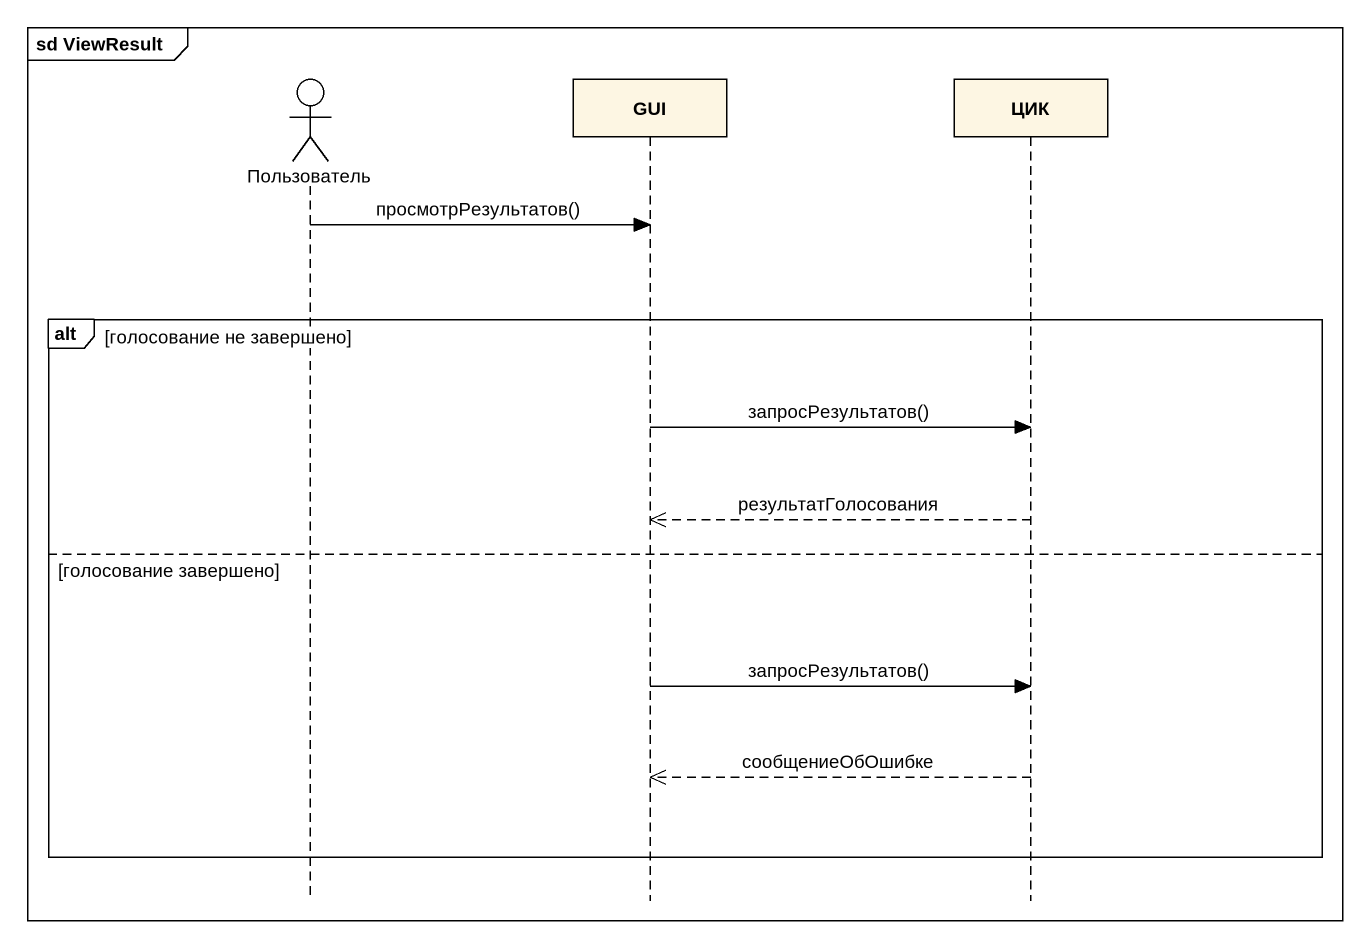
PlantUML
@startuml
mainframe sd ViewResult
hide footbox
actor Пользователь
participant GUI
participant ЦИК

Пользователь -> GUI : просмотрРезультатов()
alt голосование не завершено
  GUI -> ЦИК : запросРезультатов()
  ЦИК -->> GUI : результатГолосования
else голосование завершено
  GUI -> ЦИК : запросРезультатов()
  ЦИК -->> GUI : сообщениеОбОшибке
end
@enduml
